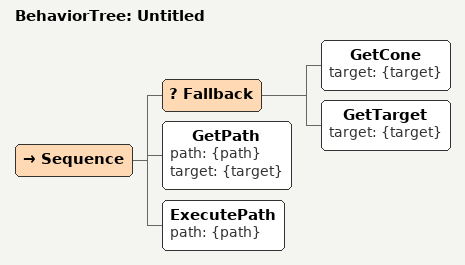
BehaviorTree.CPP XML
<?xml version="1.0" encoding="UTF-8"?>
<root BTCPP_format="4">
  <BehaviorTree ID="Untitled">
    <Sequence>
      <Fallback>
        <GetCone target="{target}"/>
        <GetTarget target="{target}"/>
      </Fallback>
      <GetPath path="{path}"
               target="{target}"/>
      <ExecutePath path="{path}"/>
    </Sequence>
  </BehaviorTree>

</root>
